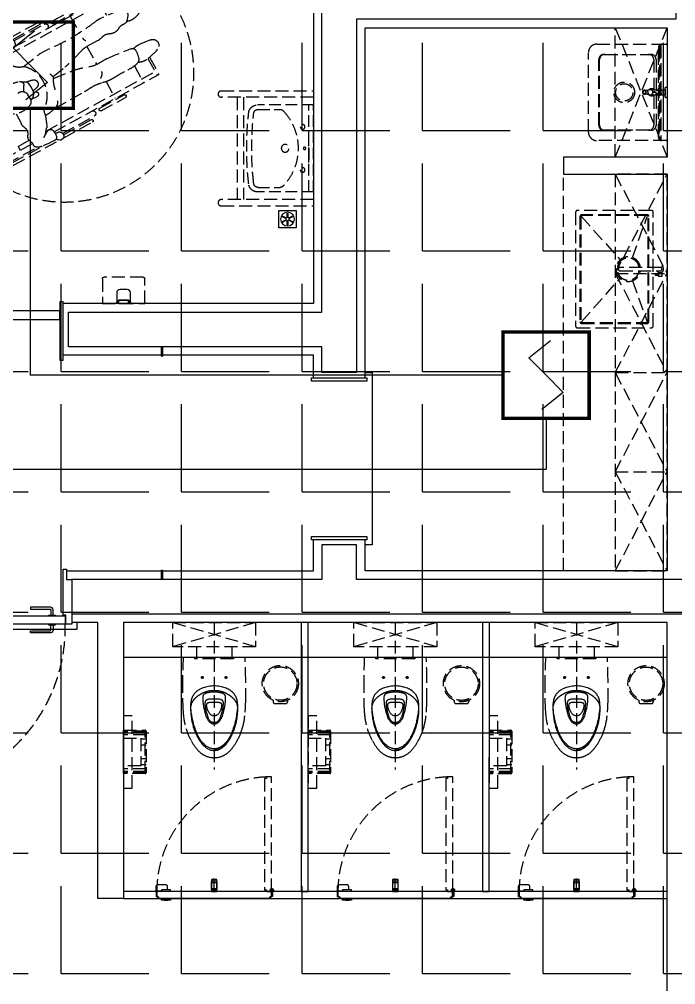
# Model space of a CAD drawing. Extents: x -284868 to 304789, y -137694 to 137894.
# Drawn here: x 204434 to 208238, y -1643 to 3956 of the extents above; entities that cross this region are included whole.
import ezdxf
from ezdxf.enums import TextEntityAlignment as Align

# ---------------------------------------------------------------- set-up
doc = ezdxf.new("R2010")
doc.units = 0
doc.linetypes.add('DASH', pattern=[0.35, 0.25, -0.1])
doc.layers.get('0').update_dxf_attribs({"linetype": 'CONTINUOUS'})
for name, color, linetype in [('0-墙', 4, 'CONTINUOUS'), ('0-墙(矮)', 2, 'CONTINUOUS'), ('0-非设计区域', 251, 'CONTINUOUS'), ('4RC-S-天花造型', 3, 'CONTINUOUS'), ('E-FIRE-CIRC', 120, 'CONTINUOUS'), ('E-FIRE-EQPM', 3, 'CONTINUOUS'), ('F-地漏', 8, 'CONTINUOUS'), ('P-完成面', 42, 'CONTINUOUS'), ('P-平面家具', 3, 'CONTINUOUS'), ('P-平面家具（到顶）', 2, 'CONTINUOUS'), ('P-平面洁具', 3, 'CONTINUOUS'), ('P-门扇', 6, 'CONTINUOUS'), ('TEXT_照明_回路标注', 41, 'CONTINUOUS')]:
    doc.layers.add(name, color=color, linetype=linetype)
doc.styles.get("Standard").update_dxf_attribs({"font": 'GBENOR', "bigfont": 'GBCBIG'})

# ---------------------------------------------------------------- blocks, each defined once
blk = doc.blocks.new('执手1')
at = {"layer": 'P-门扇', "color": 251}
blk.add_lwpolyline([(49.5, 123.8), (37.5, 123.8), (37.5, 11.2, -0.414214), (32.5, 6.2), (2.5, 6.2), (2.5, -6.2), (34.5, -6.2, 0.414214), (49.5, 8.8), (49.5, 123.8)], format="xyb", dxfattribs=at)
blk.add_lwpolyline([(0, 20), (1, 20, -0.414214), (2.5, 18.5), (2.5, -18.5, -0.414214), (1, -20), (0, -20)], format="xyb", close=True, dxfattribs=at)
blk = doc.blocks.new('A$Caa840995')
at = {"layer": 'P-门扇'}
blk.add_lwpolyline([(3, -53), (3, -3), (977, -3), (977, -53)], close=True, dxfattribs=at)
at = {"layer": 'P-门扇', "color": 251, "linetype": 'DASH', "ltscale": 300}
blk.add_lwpolyline([(3, -1027), (30, -1027), (30, -1027), (53, -1027), (53, -53), (30, -53), (30, -53), (3, -53)], close=True, dxfattribs=at)
for points in [[(-46.5, -826.2), (-34.5, -826.2), (-34.5, -938.8, 0.414214), (-29.5, -943.8), (0.5, -943.8), (0.5, -956.2), (-31.5, -956.2, -0.414214), (-46.5, -941.2), (-46.5, -826.2)], [(102.5, -826.2), (90.5, -826.2), (90.5, -938.8, -0.414214), (85.5, -943.8), (55.5, -943.8), (55.5, -956.2), (87.5, -956.2, 0.414214), (102.5, -941.2), (102.5, -826.2)]]:
    blk.add_lwpolyline(points, format="xyb", dxfattribs=at)
for points in [[(3, -930), (2, -930, 0.414214), (0.5, -931.5), (0.5, -968.5, 0.414214), (2, -970), (3, -970)], [(53, -930), (54, -930, -0.414214), (55.5, -931.5), (55.5, -968.5, -0.414214), (54, -970), (53, -970)]]:
    blk.add_lwpolyline(points, format="xyb", close=True, dxfattribs=at)
blk.add_arc((21.5, -71.5), 955.7, 268.8908, 1.1092, dxfattribs=at)
at = {"layer": 'P-门扇', "color": 251, "linetype": 'DASH', "ltscale": 300, "rotation": 90.00000000000003}
blk.add_blockref('执手1', (900, -3), dxfattribs=at)
at = {"layer": 'P-门扇', "color": 251, "linetype": 'DASH', "ltscale": 300, "extrusion": (0, 0, -1), "zscale": -1, "rotation": 270}
blk.add_blockref('执手1', (-900, -53), dxfattribs=at)
blk = doc.blocks.new('grwgergregegww')
at = {"layer": 'P-平面家具', "color": 251, "linetype": 'DASH', "ltscale": 300}
for p, q in [((211406.2, 140269), (211144.3, 140165.5)), ((211412, 140254.3), (211252.6, 140191.3)), ((211440.7, 140254.7), (211268.3, 140186.6)), ((211452.3, 140225.3), (211288.5, 140160.5)), ((211095, 140146), (210920.6, 140077.1)), ((211106.8, 140156.2), (211128.4, 140164.6)), ((211172.5, 140169.3), (211251.3, 140191)), ((211364.9, 140163.5), (211304.2, 140139.5)), ((211364.9, 140163.5), (211355.6, 140187.1)), ((211118.1, 140093.2), (210503.9, 139850.5)), ((211173.9, 140088), (210513.2, 139827)), ((211091.3, 140116.7), (210905.1, 140043.1)), ((211090, 140127), (210926.4, 140062.4)), ((211146.8, 140104.6), (211128.9, 140097.5)), ((210861.7, 140018.2), (210712.7, 139959.3)), ((210868.1, 140002.2), (210719, 139943.3)), ((211172.3, 139978.3), (211071.1, 139957)), ((210772.5, 139956.7), (210813.2, 139853.8)), ((211245.3, 139928.1), (211231.1, 139911)), ((210634.5, 139795.5), (210598.1, 139887.7)), ((211233, 139871.4), (211227.3, 139894.4)), ((211233.6, 139869.8), (211243.4, 139848.1)), ((210543.7, 139749.7), (210503.9, 139850.5)), ((210554.8, 139754.3), (210515, 139854.9)), ((210560, 139758.1), (210670.6, 139813.6)), ((211112.5, 139800.9), (211006.1, 139742.8)), ((211105.5, 139809.8), (211018.6, 139791.3)), ((211248, 139840.2), (211237.4, 139828.7)), ((211286.2, 139821), (211253.2, 139806.5)), ((211294.3, 139819.8), (211278.1, 139822.1)), ((211288.3, 139830.8), (211280.4, 139854.3)), ((211408.6, 139836.2), (211434.3, 139775.1)), ((210782.7, 139744.5), (210846.1, 139769.9)), ((210846.3, 139770), (210889.9, 139659.7)), ((210882.7, 139778.5), (210990.6, 139787.2)), ((210546.1, 139725.6), (210549.5, 139744.2)), ((210557.4, 139701.9), (210583.2, 139687.8)), ((211545.8, 139705.6), (211478, 139678.8)), ((211663.5, 139690.9), (211479.3, 139618.1)), ((211651.9, 139720.3), (211480.2, 139652.5)), ((211545.8, 139705.6), (211555.1, 139682.1)), ((211374.6, 139638), (210694.2, 139369.1)), ((211240.6, 139684.1), (211056.6, 139612.6)), ((211391.2, 139628.6), (211359.9, 139646.3)), ((211648, 139656.9), (211365.5, 139545.2)), ((211642.2, 139671.6), (211449.3, 139595.3)), ((211347.8, 139600.1), (210703.5, 139345.5)), ((211411.1, 139625.2), (211371.3, 139631.9)), ((211385.7, 139631.7), (211386.7, 139629.3)), ((210580.7, 139511.4), (210644.2, 139544.9)), ((210931.5, 139554.4), (210972.1, 139451.7)), ((211323.9, 139556.7), (211127.9, 139479.2)), ((211326.7, 139546.9), (211156.7, 139479.7)), ((211339.2, 139534.8), (211162.5, 139465)), ((211342.1, 139534.9), (211355.8, 139537.5)), ((211364.3, 139543.3), (211369.8, 139552.1)), ((210756.7, 139486.3), (210797.6, 139382.7)), ((211072.9, 139483.8), (210923.9, 139424.9)), ((211079.2, 139467.8), (210930.2, 139408.9)), ((210661.7, 139451.1), (210703.5, 139345.5)), ((210673.6, 139453.5), (210714.5, 139349.9))]:
    blk.add_line(p, q, dxfattribs=at)
blk.add_circle((211046, 139772.8), 750, dxfattribs=at)
for centre, radius, start, end in [((211409.1, 140261.6), 7.91, 291.562, 111.562), ((211446.5, 140240), 15.8, 291.562, 111.562), ((211129, 140126.8), 39, 150.5638, 224.8548), ((211115.2, 140134.6), 23.2, 111.1885, 150.5638), ((211137.8, 140140.4), 25.9, 47.4657, 111.1885), ((211183.1, 140130.5), 40.2, 105.3882, 223.4185), ((211256, 140173.9), 17.7, 33.009, 105.3882), ((211424.4, 140283.3), 183.2, 213.009, 224.4134), ((211254.8, 140117.1), 54.3, 4.9925, 44.4134), ((211116.1, 140114), 20.9, 224.8548, 307.1529), ((211150.9, 140068), 36.8, 87.8791, 127.1529), ((211206.7, 140152.8), 72.7, 223.4185, 257.0134), ((211184.2, 140055.2), 27.5, 1.6175, 77.0134), ((211390.9, 140129), 82.4, 184.9925, 228.0453), ((210910.9, 140028.4), 15.8, 111.562, 291.562), ((210923.5, 140069.7), 7.91, 111.562, 291.562), ((211120.4, 140053.4), 91.3, 304.6168, 1.6175), ((211302.3, 140030.5), 50.1, 344.0397, 48.0453), ((210864.9, 140010.2), 8.61, 291.562, 111.562), ((211329.3, 139901.6), 178.3, 154.8762, 250.9007), ((211372.1, 139806.6), 179.4, 105.1521, 131.9756), ((211337.2, 139935.6), 45.7, 70.233, 105.1521), ((211464.1, 139984.2), 118.1, 164.0397, 181.8363), ((211364.4, 140011.5), 35, 250.233, 290.6084), ((211383.3, 139961.4), 18.6, 31.3452, 110.6084), ((211183.5, 139839.7), 252.6, 11.5177, 31.3452), ((210440, 141032), 1235.9, 282.0725, 297.4), ((210715.9, 139951.3), 8.61, 111.562, 291.562), ((211121.5, 139717.2), 245.1, 101.877, 117.4), ((211266.8, 139923.6), 22, 131.9756, 232.3919), ((211210, 139866.4), 24.5, 133.094, 264.267), ((211267.9, 139804.5), 109.3, 111.3239, 133.094), ((211245.5, 139898.9), 18.8, 140.1907, 194.0388), ((211242.1, 139873.7), 9.4, 194.0388, 204.4562), ((211030.7, 139617.1), 364.9, 46.6772, 52.3919), ((211314.1, 139867.6), 36.3, 96.1243, 201.562), ((211380.8, 139879.9), 51.2, 313.4284, 11.5177), ((210722.8, 139709.8), 116.2, 102.0725, 116.669), ((210801.6, 139805.8), 25.5, 336.2486, 32.1849), ((210928.2, 139825.8), 178, 353.7457, 2.1916), ((210999, 139658.7), 181.9, 30.3424, 54.2879), ((211216.6, 139932.4), 90.8, 264.267, 287.8544), ((211247.6, 139819.2), 13.9, 137.3309, 293.7348), ((211284.5, 139866.8), 45.1, 204.4562, 261.8369), ((211322.6, 139842.4), 36.2, 198.5275, 269.188), ((211324, 139939.8), 133.7, 269.188, 313.4284), ((210558.2, 139665.7), 85.3, 94.1585, 154.396), ((210568.7, 139740.6), 19.5, 116.669, 169.4658), ((210744.5, 139839.8), 102.6, 271.4347, 291.8159), ((210892.8, 139653.1), 125.8, 94.6174, 111.8159), ((211155.4, 139469.6), 311.3, 115.894, 134.174), ((210972.8, 140007.4), 220.9, 274.6174, 281.9864), ((211382.2, 139753.2), 56.6, 355.099, 22.8428), ((211484.6, 139744.4), 46.2, 175.099, 238.4305), ((210506.7, 139690.3), 28.2, 154.396, 262.3888), ((210568.1, 139721.5), 22.4, 169.4658, 241.4927), ((210595, 139709.6), 24.7, 241.4927, 301.6844), ((210636.6, 139642.2), 54.5, 79.4773, 121.6844), ((210658.1, 139758), 63.3, 259.4773, 320.4513), ((210748.4, 139683.4), 53.9, 91.4347, 140.4513), ((210817.9, 139816.9), 172.9, 285.506, 314.174), ((211238.2, 139737), 55.3, 222.7345, 266.4571), ((211226.7, 139912.9), 229.2, 273.4875, 290.9921), ((211252.5, 139679.8), 56.5, 35.9179, 70.9007), ((211659.1, 139974.4), 445.7, 215.9179, 225.7448), ((211440.4, 139672.6), 38.1, 356.3471, 58.4305), ((211657.7, 139705.6), 15.8, 291.562, 111.562), ((210518.7, 139779.8), 118.5, 262.3888, 296.6685), ((210553.5, 139710.5), 40.9, 296.6685, 323.8401), ((211822.8, 137585), 2280.4, 115.979, 119.7229), ((210927.2, 139423), 235.9, 105.506, 115.979), ((211388.3, 139696.4), 57.6, 225.7448, 240.4612), ((211533.7, 139666.6), 55.3, 176.3471, 205.3351), ((211464.5, 139633.8), 21.3, 326.1496, 25.3351), ((211645.1, 139664.2), 7.91, 291.562, 111.562), ((210944.9, 139642.7), 51.6, 217.2261, 262.869), ((211070, 139409.4), 198, 104.1126, 127.3921), ((210950, 139886.7), 294.2, 284.1126, 291.2499), ((211337.7, 139565.9), 13.4, 103.7354, 163.782), ((211328.8, 139602.6), 24.4, 283.7354, 332.0726), ((211367.7, 139610.7), 21.5, 80.5329, 187.2091), ((211427.1, 139618.2), 81.4, 187.2091, 215.2729), ((211073.5, 140320.6), 816.8, 292.2666, 298.0163), ((211424.7, 139660.5), 69.1, 298.0163, 326.1496), ((210686, 139465.6), 89.6, 92.0127, 117.7993), ((210703.2, 139546.1), 22.2, 119.7229, 200.2739), ((210826.4, 139591.7), 153.5, 200.2739, 218.0797), ((211085.6, 138894.3), 670.6, 107.0644, 115.2595), ((210831.9, 139720.8), 194, 287.0644, 307.3921), ((211355.6, 139560.7), 31.9, 163.782, 227.1555), ((211340.3, 139544.2), 9.45, 227.1555, 280.8629), ((211353.4, 139550.2), 12.9, 280.8629, 327.757), ((211375.9, 139582), 18.7, 215.2729, 292.2666), ((211360.4, 139558), 11.1, 327.757, 35.1434), ((210597, 139480.5), 34.9, 117.7993, 269.5928), ((210659.9, 139542.9), 90.3, 283.3009, 318.909), ((210734.1, 139519.4), 36.3, 218.0797, 276.7265), ((210715.3, 139679.2), 197.3, 276.7265, 295.2595), ((211076.1, 139475.8), 8.61, 291.562, 111.562), ((211122.1, 139493.9), 15.8, 111.562, 291.562), ((211159.6, 139472.3), 7.91, 111.562, 291.562), ((210599.3, 139799.4), 353.9, 269.5928, 283.3009), ((210927.1, 139416.9), 8.61, 111.562, 291.562)]:
    blk.add_arc(centre, radius, start, end, dxfattribs=at)
blk = doc.blocks.new('_LV1')
at = {"layer": 'P-平面家具', "linetype": 'DASH', "ltscale": 300}
for p, q in [((-280, 0), (280, 0)), ((-280, 0), (-280, -360.7)), ((280, 0), (280, -360.7)), ((-280, -29), (280, -29)), ((0.2, -29), (-89.8, -29)), ((-89.8, -29), (90.2, -29)), ((-250.9, -356.5), (-250.9, -214.3)), ((251.3, -356.4), (251.3, -214.6))]:
    blk.add_line(p, q, dxfattribs=at)
for centre, radius in [((-138.9, -69.1), 15), ((0, -56.7), 8), ((138.9, -69.1), 15), ((0.9, -181.6), 24.9)]:
    blk.add_circle(centre, radius, dxfattribs=at)
for centre, radius, start, end in [((0, -452.1), 353.9, 46.75809, 133.15434), ((-222.9, -214.3), 28, 133.15434, 180), ((223.3, -214.6), 28, 0, 46.75809), ((-224, -360.7), 56, 180, 263.48098), ((-222.9, -356.5), 28, 180, 263.49841), ((223.3, -356.4), 28, 276.51223, 0), ((224, -360.7), 56, 276.51902, 0), ((0, 1599.6), 2029, 263.48098, 276.51902), ((0, 1599.6), 1996.7, 263.49841, 276.51223)]:
    blk.add_arc(centre, radius, start, end, dxfattribs=at)
blk = doc.blocks.new('A$C3B184003')
blk.add_lwpolyline([(0, -100), (100, -100), (100, 0), (0, 0)], close=True)
at = {"color": 8}
for points in [[(42.7, -45.8), (42.7, -45.8, 0.414214), (41.9, -43), (23.7, -32.5, 0.414214), (21, -33.3), (21, -33.3, 0.414214), (21.7, -36), (39.9, -46.5, 0.414214)], [(42.7, -54.2), (42.7, -54.2, 0.414214), (39.9, -53.5), (21.7, -64, 0.414214), (21, -66.7), (21, -66.7, 0.414214), (23.7, -67.5), (41.9, -57, 0.414214)], [(50, -41.5), (50, -41.5, 0.414214), (52, -39.5), (52, -18.5, 0.414214), (50, -16.5), (50, -16.5, 0.414214), (48, -18.5), (48, -39.5, 0.414214)], [(57.3, -45.8), (57.3, -45.8, 0.414214), (60.1, -46.5), (78.3, -36, 0.414214), (79, -33.3), (79, -33.3, 0.414214), (76.3, -32.5), (58.1, -43, 0.414214)], [(57.3, -54.2), (57.3, -54.2, 0.414214), (58.1, -57), (76.3, -67.5, 0.414214), (79, -66.7), (79, -66.7, 0.414214), (78.3, -64), (60.1, -53.5, 0.414214)], [(50, -58.5), (50, -58.5, 0.414214), (48, -60.5), (48, -81.5, 0.414214), (50, -83.5), (50, -83.5, 0.414214), (52, -81.5), (52, -60.5, 0.414214)]]:
    blk.add_lwpolyline(points, format="xyb", close=True, dxfattribs=at)
blk.add_circle((50, -50), 40, dxfattribs=at)
blk = doc.blocks.new('A$C5BF30230')
at = {"color": 251, "linetype": 'DASH', "ltscale": 300}
blk.add_lwpolyline([(144, -122.5), (0, -122.5), (0, 122.5), (144, 122.5, -0.414214), (154, 112.5), (154, -112.5, -0.414214)], format="xyb", close=True, dxfattribs=at)
blk = doc.blocks.new('香薰机')
blk.add_lwpolyline([(10, 40), (0, 40), (0, -40), (10, -40)])
blk.add_lwpolyline([(19, 29), (19, -29), (0, -29), (0, 29)], close=True)
blk.add_lwpolyline([(10, 30), (10, 40), (62, 40, -0.414214), (82, 20), (82, -20, -0.414214), (62, -40), (10, -40), (10, -30), (20, -30), (20, 30), (10, 30)], format="xyb")
blk = doc.blocks.new('A$C24F8606E')
at = {"layer": 'P-平面家具', "linetype": 'DASH', "ltscale": 300}
for p, q in [((-274.1, -36.7), (274.1, -36.7)), ((-265.3, -44.1), (265.3, -44.1)), ((-252.1, -46.9), (252.1, -46.9)), ((-12, -30.8), (-12, -67.2)), ((-10.1, -30.8), (-10.1, -62.5)), ((-8.9, -23.7), (6.6, -23.7)), ((9.1, -30.8), (9.1, -67.2)), ((12.3, -30.8), (12.3, -67.2)), ((-2.2, -69), (-2.2, -78.8)), ((0.3, -60.9), (0.3, -79.6))]:
    blk.add_line(p, q, dxfattribs=at)
for points in [[(-275, 0), (275, 0, -0.414214), (280, -5), (280, -30, -0.414214), (260, -50), (-260, -50, -0.414214), (-280, -30), (-280, -5, -0.414214)], [(-29.7, 0), (29.7, 0), (29.7, -8.4, -0.414214), (27.7, -10.4), (-27.7, -10.4, -0.414214), (-29.7, -8.4)], [(-190, -63.2), (190, -63.2, -0.414214), (220, -93.2), (220, -361.1, -0.414214), (190, -391.1), (-190, -391.1, -0.414214), (-220, -361.1), (-220, -93.2, -0.414214)], [(-190, -76.8), (190, -76.8, -0.414214), (220, -106.8), (220, -366, -0.414214), (190, -396), (-190, -396, -0.414214), (-220, -366), (-220, -106.8, -0.414214)]]:
    blk.add_lwpolyline(points, format="xyb", close=True, dxfattribs=at)
blk.add_lwpolyline([(280, -5), (280, -406, -0.414214), (230, -456), (-230, -456, -0.414214), (-280, -406), (-280, -5)], format="xyb", dxfattribs=at)
blk.add_lwpolyline([(-17.5, -10.4), (16.2, -10.4), (16.2, -20.1), (-17.5, -20.1)], close=True, dxfattribs=at)
for points in [[(-15, -73.1), (-15, -25.9)], [(13.7, -73.1), (13.7, -25.9)]]:
    blk.add_lwpolyline(points, dxfattribs=at)
at = {"layer": 'P-平面家具', "color": 251, "linetype": 'DASH', "ltscale": 300}
for radius in [60, 50]:
    blk.add_circle((0, -248.1), radius, dxfattribs=at)
at = {"layer": 'P-平面家具', "linetype": 'DASH', "ltscale": 300}
for centre, radius, start, end in [((-21.6, -25.3), 6.54, 354.6344, 52.1414), ((20.2, -25.3), 6.54, 127.8586, 185.3656), ((3.7, -89.3), 24.8, 139.0602, 217.835), ((3.7, -89.3), 22.8, 156.5378, 213.9151), ((3.7, -89.3), 20.8, 139.0602, 195.7293), ((-74.4, -127.3), 62.8, 358.9338, 21.2496), ((-0.7, -96.7), 14.7, 266.1721, 246.8508), ((-7, -110.8), 0.801, 351.4957, 51.4799), ((-4.2, -111.4), 2.02, 167.4663, 347.4663), ((-1.6, -112), 0.657, 96.5984, 164.031), ((73, -127.3), 62.8, 158.7504, 180.9238), ((-5.1, -89.3), 22.8, 345.8503, 40.9398), ((-5.1, -89.3), 20.8, 344.4557, 30.2209), ((-5.1, -89.3), 24.8, 322.165, 40.9398), ((-0.7, -131.6), 11.4, 164.0286, 16.7882), ((-0.7, -131.6), 11.4, 16.7882, 164.0286), ((-0.7, -131.6), 8.41, 164.0286, 16.7882), ((-0.7, -131.6), 8.41, 16.7882, 164.0286)]:
    blk.add_arc(centre, radius, start, end, dxfattribs=at)
blk = doc.blocks.new('A$C04413BCA1')
at = {"layer": 'P-平面家具', "linetype": 'DASH', "ltscale": 300}
for p, q in [((17.4, -30.2), (42.9, -30.2)), ((42.9, -49.8), (17.4, -49.8)), ((29.8, -67), (29.8, -49.8)), ((29.8, -49.8), (37.4, -49.8)), ((37.4, -49.8), (37.4, -67)), ((42.9, -30.2), (42.9, -49.8)), ((37.4, -67), (29.8, -67))]:
    blk.add_line(p, q, dxfattribs=at)
at = {"layer": 'P-平面家具', "color": 251, "linetype": 'DASH', "ltscale": 300}
for p, q in [((-67.4, -200.7), (-305.2, -115)), ((67.1, -200.7), (304.8, -115)), ((-305.2, -495), (-53.7, -272.4)), ((304.8, -495), (53.4, -272.4))]:
    blk.add_line(p, q, dxfattribs=at)
at = {"layer": 'P-平面家具', "linetype": 'DASH', "ltscale": 300}
for points in [[(-10, -40), (-10, -272.6, 1), (10, -272.6), (10, -40, 1)], [(314.8, -495), (314.8, -115, 0.414214), (304.8, -105), (-305.2, -105, 0.414214), (-315.2, -115), (-315.2, -495, 0.414214), (-305.2, -505), (304.8, -505, 0.414214)]]:
    blk.add_lwpolyline(points, format="xyb", close=True, dxfattribs=at)
at = {"layer": 'P-平面家具', "color": 251, "linetype": 'DASH', "ltscale": 300}
blk.add_lwpolyline([(339.8, -520), (339.8, -90, 0.414214), (329.8, -80), (-330.2, -80, 0.414214), (-340.2, -90), (-340.2, -520, 0.414214), (-330.2, -530), (329.8, -530, 0.414214)], format="xyb", close=True, dxfattribs=at)
at = {"layer": 'P-平面家具', "linetype": 'DASH', "ltscale": 300}
blk.add_lwpolyline([(-10, -110), (-305.2, -110, 0.414214), (-310.2, -115), (-310.2, -495, 0.414214), (-305.2, -500), (304.8, -500, 0.414214), (309.8, -495), (309.8, -115, 0.414214), (304.8, -110), (10, -110)], format="xyb", dxfattribs=at)
blk.add_arc((0, -40), 20, 300, 240, dxfattribs=at)
at = {"layer": 'P-平面家具', "color": 251, "linetype": 'DASH', "ltscale": 300}
for radius, start, end in [(71.5, 97.9091, 81.8295), (64, 98.843, 80.8643)]:
    blk.add_arc((-0.2, -225), radius, start, end, dxfattribs=at)
blk = doc.blocks.new('A$C63435B51')
at = {"layer": '4RC-S-天花造型', "color": 8}
for points in [[(2.5, 0), (-667.5, 0)], [(-7.5, -40), (-657.5, -40)]]:
    blk.add_lwpolyline(points, dxfattribs=at)
at = {"layer": 'P-门扇', "color": 251, "linetype": 'DASH', "ltscale": 300}
for p, q in [((-602.2, -39.9), (-622.2, -39.9)), ((-622.2, -49.9), (-602.2, -49.9))]:
    blk.add_line(p, q, dxfattribs=at)
for points in [[(0, 0), (0, 665), (-30, 665), (-30, 655), (-40, 655), (-40, 10), (-30, 10), (-30, 0)], [(-348.5, 0), (-316.5, 0), (-316.5, 71), (-348.5, 71)], [(-638.2, -49.9), (-638.2, -40), (-586.2, -40), (-586.2, -49.9)]]:
    blk.add_lwpolyline(points, close=True, dxfattribs=at)
for points in [[(-347.3, 35.5), (-347.3, 58.2, -0.414214), (-342.3, 63.2), (-332.5, 63.2), (-322.7, 63.2, -0.414214), (-317.7, 58.2), (-317.7, 35.5), (-317.7, 12.8, -0.414214), (-322.7, 7.8), (-332.5, 7.8), (-342.3, 7.8, -0.414214), (-347.3, 12.8)], [(-346.9, 35.5), (-346.9, 58.2, -0.414214), (-342.3, 62.7), (-332.5, 62.7), (-322.7, 62.7, -0.414214), (-318.1, 58.2), (-318.1, 35.5), (-318.1, 12.8, -0.414214), (-322.7, 8.3), (-332.5, 8.3), (-342.3, 8.3, -0.414214), (-346.9, 12.8)]]:
    blk.add_lwpolyline(points, format="xyb", close=True, dxfattribs=at)
for points in [[(-332.5, 0), (-332.5, 82.2)], [(-586.2, 0), (-586.2, 9.9), (-638.2, 9.9), (-638.2, 0)], [(-346.9, 53.6), (-318.1, 53.6)], [(-346.9, 17.4), (-318.1, 17.4)]]:
    blk.add_lwpolyline(points, dxfattribs=at)
for points in [[(-602.2, 9.9), (-602.2, 28.4, 0.414214), (-612.2, 38.4), (-660.2, 38.4, 0.414214), (-670.2, 28.4), (-670.2, 3.6), (-638.2, 3.6)], [(-2.2, 0.3), (-2.2, -28.9), (0.8, -28.9, 0.414214), (1.8, -27.9), (1.8, -0.6)], [(5.7, 0.3), (5.7, -28.9), (2.7, -28.9, -0.414214), (1.7, -27.9), (1.7, -0.6)]]:
    blk.add_lwpolyline(points, format="xyb", dxfattribs=at)
at = {"layer": 'P-门扇'}
blk.add_lwpolyline([(0, 0), (-665, 0), (-665, -30), (-655, -30), (-655, -40), (-10, -40), (-10, -30), (0, -30)], close=True, dxfattribs=at)
at = {"layer": 'P-门扇', "color": 251, "linetype": 'DASH', "ltscale": 300}
for radius in [9.09, 2.24]:
    blk.add_circle((1.8, 8.5), radius, dxfattribs=at)
blk.add_arc((1.1, -0.4), 666.1, 92.4905, 179.9662, dxfattribs=at)
blk = doc.blocks.new('A$C74D9406B')
at = {"layer": 'P-平面家具', "linetype": 'DASH', "ltscale": 300}
blk.add_lwpolyline([(176, 0), (176, -125, -0.414214), (171, -130), (-71, -130, -0.414214), (-76, -125), (-76, 0)], format="xyb", close=True, dxfattribs=at)
at = {"layer": 'P-平面家具', "color": 251, "linetype": 'DASH', "ltscale": 300}
for points in [[(-71, -130), (-71, 0)], [(-63.7, -130), (-63.7, 0)], [(-48.6, -130), (-48.6, 0)], [(148.6, -130), (148.6, 0)], [(163.7, -130), (163.7, 0)], [(171, -130), (171, 0)], [(-24.6, -130), (-24.6, -100)], [(10.4, -130), (10.4, -100)], [(89.6, -130), (89.6, -100)], [(124.6, -130), (124.6, -100)], [(-76, -125), (176, -125)]]:
    blk.add_lwpolyline(points, dxfattribs=at)
at = {"layer": 'P-平面家具', "linetype": 'DASH', "ltscale": 300}
blk.add_lwpolyline([(-30, -100), (-30, 0), (130, 0), (130, -100)], close=True, dxfattribs=at)
blk = doc.blocks.new('A$C17BF23A8')
at = {"layer": 'P-平面家具', "color": 251, "linetype": 'DASH', "ltscale": 300}
for p, q in [((240, 25), (-240, -115)), ((240, -115), (-240, 25))]:
    blk.add_line(p, q, dxfattribs=at)
blk.add_lwpolyline([(240, -115), (-240, -115), (-240, 25), (240, 25)], close=True, dxfattribs=at)
for points in [[(0, 25), (0, -827.1)], [(-102.9, -115), (-102.9, -175)], [(103.9, -175), (103.9, -115)], [(135.1, -473), (134.1, -482.1), (132.9, -491.1), (132.4, -494.8), (130.3, -509.1), (129.5, -514.1), (127.2, -527), (125.4, -536), (123.6, -544.9), (122.5, -549.2), (119.9, -559.8), (117.1, -570), (114.1, -580), (110.8, -589.9), (108.2, -597.2), (105.2, -605), (101.5, -614.2), (99.9, -617.8), (96.2, -625.8), (92.6, -633.3), (88.9, -640.2), (85.2, -646.7), (82.9, -650.4), (79, -656.3), (75.1, -661.8), (71.7, -666.1), (67.6, -671.1), (63.4, -675.7), (62.8, -676.4), (58.5, -680.6), (54.3, -684.5), (50, -688.1), (47.7, -689.9), (43.4, -692.9), (39.1, -695.7), (34.8, -698.1), (31, -700), (26.6, -701.9), (22.3, -703.5), (18, -704.8), (13.5, -705.9), (8.9, -706.6), (4.4, -707.1), (0, -707.4), (-4.5, -707.1), (-9, -706.6), (-13.6, -705.9), (-18, -704.8), (-22.4, -703.5), (-26.7, -701.9), (-31, -700), (-34.9, -698.1), (-39.2, -695.7), (-43.5, -692.9), (-47.8, -689.9), (-50, -688.1), (-54.3, -684.5), (-58.6, -680.6), (-62.8, -676.4), (-63.4, -675.7), (-67.7, -671.1), (-71.8, -666.1), (-75.1, -661.8), (-79.1, -656.3), (-82.9, -650.4), (-85.2, -646.7), (-89, -640.2), (-92.6, -633.3), (-96.3, -625.8), (-99.9, -617.8), (-101.5, -614.2), (-105.2, -605), (-108.2, -597.2), (-110.8, -589.9), (-114.1, -580), (-117.1, -570), (-119.9, -559.8), (-122.6, -549.2), (-123.6, -544.9), (-125.5, -536), (-127.2, -527), (-129.5, -514.1), (-130.3, -509.1), (-132.4, -494.8), (-133, -491.1), (-134.1, -482.1), (-135.3, -471.8), (-135.1, -469.2), (-135.1, -468.2), (-135.1, -467.3), (-135, -466.4), (-134.9, -465.5), (-134.9, -464.5), (-134.8, -463.5), (-134.7, -462.6), (-134.6, -461.6), (-134.5, -460.7), (-134.3, -459.7), (-134.2, -458.7), (-133.8, -456.7), (-133.6, -455.6), (-133.4, -454.6), (-133.1, -453.6), (-132.9, -452.5), (-132.6, -451.5), (-132, -449.4), (-131.7, -448.3), (-131.3, -447.3), (-130.9, -446.2), (-130.6, -445.1), (-130.2, -444), (-129.7, -442.9), (-129.2, -441.9), (-128.8, -440.8), (-128.3, -439.7), (-127.8, -438.6), (-127.3, -437.5), (-126.7, -436.5), (-126.1, -435.4), (-125.5, -434.3), (-124.8, -433.2), (-124.2, -432.1), (-123.5, -431), (-122.7, -429.8), (-122, -428.7), (-121.2, -427.5), (-120.4, -426.4), (-119.6, -425.3), (-118.7, -424), (-117.8, -422.9), (-116.9, -421.7), (-115.9, -420.5), (-114.8, -419.3), (-113.8, -418.1), (-112.7, -416.8), (-111.6, -415.6), (-110.4, -414.3), (-109.2, -413.1), (-107.9, -411.8), (-106.6, -410.6), (-105.3, -409.3), (-103.9, -408.1), (-102.5, -406.8), (-101.1, -405.6), (-99.6, -404.5), (-98.2, -403.2), (-96.7, -402.1), (-95.2, -400.9), (-93.7, -399.7), (-92.1, -398.6), (-90.4, -397.5), (-88.8, -396.3), (-87.1, -395.2), (-85.3, -394), (-83.5, -392.9), (-81.7, -391.8), (-79.8, -390.6), (-77.9, -389.5), (-76, -388.4), (-73.9, -387.3), (-71.9, -386.2), (-69.9, -385.1), (-67.7, -384.1), (-65.6, -383.1), (-63.4, -382.1), (-61.2, -381.1), (-59, -380.1), (-56.7, -379.2), (-52.9, -377.7), (-52.6, -377.6), (-50.8, -376.9), (-49.8, -376.6), (-48.3, -376), (-46.7, -375.4), (-45.1, -374.9), (-43.5, -374.3), (-41.8, -373.8), (-40.2, -373.3), (-38.5, -372.8), (-36.8, -372.4), (-35, -371.9), (-35, -371.9), (-34.8, -371.9), (-34.6, -371.8), (-34.5, -371.8), (-34.3, -371.8), (-34.1, -371.8), (-33.9, -371.7), (-33.7, -371.7), (-32.9, -371.6), (-32.6, -371.6), (-32.4, -371.6), (-32.2, -371.5), (-31.9, -371.5), (-31.8, -371.5), (-31.5, -371.4), (-31.4, -371.4), (-31.3, -371.4), (-27.1, -370.5), (-25, -370.1), (-22.8, -369.7), (-20.7, -369.4), (-18.6, -369.1), (-16.5, -368.8), (-14.4, -368.6), (-12.3, -368.4), (-10.2, -368.2), (-8.1, -368.1), (-6.1, -368), (-4, -367.9), (-1.9, -367.9), (0.1, -367.8), (1.9, -367.9), (3.9, -367.9), (6, -368), (8.1, -368), (10.2, -368.2), (12.3, -368.4), (14.4, -368.6), (16.5, -368.8), (18.6, -369.1), (20.7, -369.4), (22.8, -369.7), (24.9, -370.1), (27.1, -370.5), (29.2, -370.9), (31.3, -371.4), (31.5, -371.4), (31.7, -371.5), (31.9, -371.5), (32.1, -371.5), (32.4, -371.6), (32.6, -371.6), (32.8, -371.6), (33.7, -371.7), (34, -371.7), (34.1, -371.8), (34.4, -371.8), (34.6, -371.8), (34.8, -371.9), (34.9, -371.9), (35.2, -371.9), (36.7, -372.4), (38.4, -372.8), (40.1, -373.3), (41.8, -373.8), (43.4, -374.3), (45.1, -374.9), (46.7, -375.4), (48.3, -376), (49.7, -376.5), (50.2, -376.7), (52, -377.3), (55, -378.5), (56.7, -379.2), (59, -380.1), (61.2, -381.1), (63.4, -382.1), (65.6, -383.1), (67.7, -384.1), (69.8, -385.1), (71.9, -386.2), (73.9, -387.3), (75.9, -388.4), (77.9, -389.5), (79.8, -390.6), (81.7, -391.8), (83.5, -392.9), (85.3, -394), (87.1, -395.2), (88.8, -396.3), (90.4, -397.5), (92.1, -398.6), (93.6, -399.7), (95.2, -400.9), (96.7, -402.1), (98.2, -403.2), (99.6, -404.5), (101.1, -405.6), (102.5, -406.8), (103.9, -408.1), (105.3, -409.3), (106.6, -410.6), (107.9, -411.8), (109.1, -413.1), (110.4, -414.3), (111.5, -415.6), (112.7, -416.8), (113.7, -418.1), (114.8, -419.3), (115.8, -420.5), (116.8, -421.7), (117.8, -422.9), (118.7, -424), (119.6, -425.3), (120.4, -426.4), (121.2, -427.5), (122, -428.7), (122.8, -429.8), (123.5, -431), (124.2, -432.1), (124.8, -433.2), (125.4, -434.3), (126.1, -435.4), (126.6, -436.5), (127.2, -437.5), (127.8, -438.6), (128.3, -439.7), (128.7, -440.8), (129.3, -441.9), (129.7, -442.9), (130.1, -444), (130.6, -445.1), (131, -446.2), (131.3, -447.2), (131.7, -448.3), (132, -449.4), (132.3, -450.4), (132.6, -451.5), (132.9, -452.5), (133.1, -453.6), (133.3, -454.6), (133.6, -455.6), (133.8, -456.7), (134, -457.7), (134.2, -458.7), (134.3, -459.7), (134.4, -460.7), (134.6, -461.6), (134.7, -462.6), (134.8, -463.5), (134.9, -464.5), (135, -466.4), (135, -467.3), (135.1, -468.2), (135.1, -469.2), (135.2, -470.1), (135.2, -478.2), (135.1, -482.5), (134.9, -486.8), (134.7, -491.2), (134.2, -500), (133.8, -504.4), (133.4, -508.8), (133, -513.3), (132.4, -517.7), (131.9, -522.1), (131.3, -526.5), (130.6, -530.9), (129.9, -535.2), (129.2, -539.5), (128.4, -543.7), (127.5, -547.9), (126.7, -552), (125.8, -556.1), (124.8, -560), (123.9, -563.9), (122.9, -567.7), (121.8, -571.4), (120.8, -575.1), (119.7, -578.7), (118.6, -582.3), (117.5, -585.8), (116.4, -589.2), (115.2, -592.6), (114, -595.9), (112.8, -599.3), (111.5, -602.5), (110.3, -605.7), (109.1, -608.9), (107.7, -612), (106.4, -615.1), (105.1, -618.1), (103.8, -621.1), (102.4, -624), (101.1, -626.9), (99.7, -629.8), (98.3, -632.6), (97, -635.4), (95.5, -638), (94.2, -640.7), (91.3, -645.8), (89.9, -648.3), (88.5, -650.7), (87, -653.1), (85.6, -655.4), (84.2, -657.6), (82.7, -659.8), (81.2, -662), (79.8, -664), (78.4, -666.1), (76.9, -668.1), (75.5, -670), (74, -671.8), (72.6, -673.7), (69.7, -677.2), (68.3, -678.9), (66.8, -680.6), (65.4, -682.2), (63.9, -683.8), (62.5, -685.3), (61, -686.8), (59.5, -688.2), (58, -689.6), (56.6, -691), (55.1, -692.4), (53.7, -693.7), (52.2, -695), (50.7, -696.2), (49.3, -697.4), (47.8, -698.5), (46.3, -699.6), (44.8, -700.7), (43.4, -701.7), (41.9, -702.7), (40.5, -703.6), (39, -704.6), (37.6, -705.4), (36.2, -706.2), (34.7, -707), (33.3, -707.7), (31.9, -708.4), (30.5, -709.1), (29.1, -709.7), (27.8, -710.3), (26.5, -710.8), (25.1, -711.3), (23.8, -711.7), (22.4, -712.2), (21, -712.6), (19.7, -713), (18.3, -713.4), (16.9, -713.7), (15.5, -713.9), (14.1, -714.2), (12.6, -714.5), (11.2, -714.7), (9.6, -714.9), (8.1, -715.1), (6.5, -715.2), (4.9, -715.3), (3.3, -715.4), (1.6, -715.5), (0, -715.5)], [(0, -559.4), (0, -564.3), (-2.5, -564.2), (-5, -563.8), (-6.4, -563.5), (-9.1, -562.7), (-11.9, -561.5), (-12.5, -561.3), (-15.4, -559.8), (-18.1, -558.1), (-21.1, -555.9), (-23.2, -554.2), (-26.1, -551.6), (-27.8, -549.9), (-30.5, -546.9), (-31.9, -545.1), (-34.5, -541.6), (-36.8, -537.9), (-38.8, -534.3), (-40.9, -530), (-43, -525.2), (-44, -522.7), (-46, -517), (-48, -510.6), (-50.2, -502.7), (-51.4, -498.2), (-54.9, -484.2), (-57.4, -473.3), (-57.9, -470.6), (-59.9, -460.7), (-60.5, -457.2), (-61.9, -448.1), (-62.5, -444), (-63.5, -435.4), (-63.9, -430.3), (-64.4, -422.7), (-64.6, -416.3), (-64.5, -409.9), (-64.4, -406.8), (-64.4, -406.6), (-64.1, -403.7), (-64.1, -403.2), (-63.5, -400.7), (-63.4, -400.1), (-62.5, -397.8), (-61.5, -395.5), (-60.9, -394.4), (-59.5, -392.4), (-57.9, -390.5), (-56, -388.7), (-55.2, -387.9), (-52.5, -386.3), (-49.6, -384.7), (-48.9, -384.4), (-45.6, -383), (-42.3, -381.8), (-38.1, -380.6), (-33.5, -379.5), (-28.5, -378.6), (-22.8, -377.9), (-17.1, -377.3), (-14.3, -377.1), (-8.6, -376.9), (-2.9, -376.8), (0, -376.8)], [(0, -376.8), (2.8, -376.8), (8.5, -376.9), (14.2, -377.1), (17.1, -377.3), (22.8, -377.9), (28.4, -378.6), (33.4, -379.5), (38, -380.6), (42.3, -381.8), (45.5, -383), (48.9, -384.4), (49.7, -384.7), (52.6, -386.3), (55.1, -387.9), (56, -388.7), (57.9, -390.5), (59.5, -392.4), (60.9, -394.5), (61.5, -395.5), (62.6, -397.8), (63.3, -400.1), (63.5, -400.7), (64, -403.2), (64.1, -403.7), (64.4, -406.6), (64.4, -406.8), (64.5, -409.9), (64.5, -416.3), (64.3, -422.7), (63.8, -430.3), (63.4, -435.4), (62.4, -444), (61.9, -448.1), (60.5, -457.2), (59.8, -460.7), (57.9, -470.6), (57.3, -473.3), (54.9, -484.2), (54.5, -485.8), (51.3, -498.2), (50.2, -502.7), (48, -510.6), (45.9, -517), (43.9, -522.7), (43, -525.2), (40.9, -530), (38.8, -534.3), (36.7, -537.9), (34.4, -541.6), (31.9, -545.1), (30.5, -546.9), (27.8, -549.9), (26.1, -551.6), (23.1, -554.3), (21, -555.9), (18, -558.1), (15.3, -559.8), (12.4, -561.3), (11.9, -561.5), (9.1, -562.7), (6.4, -563.5), (5, -563.8), (2.4, -564.2), (0, -564.3)], [(45.6, -424.6), (46.3, -425.3), (47.6, -426.9), (48.7, -428.6), (49.6, -430.7), (50, -431.9), (50.8, -434.6), (51.3, -437.5), (51.3, -437.9), (51.7, -441.4), (51.7, -444.5), (51.7, -447.9), (51.5, -451.3), (51, -457.6), (50.9, -458), (50.2, -464.4), (49.4, -470.6), (48.3, -476.6), (47.2, -482.5), (45.9, -488.4), (44.5, -494.1), (43, -499.9), (41.3, -505.8), (39.5, -511.8), (37.6, -518), (37.3, -518.7), (35.4, -524.1), (34.7, -525.7), (32.9, -530.1), (31.9, -532.2), (30, -535.9), (28.6, -538.2), (26.6, -541.2), (24.7, -543.5), (22.5, -546), (20.2, -548.1), (17.8, -550.1), (15.1, -551.8), (12.4, -553.2), (11.8, -553.5), (9.1, -554.5), (6.4, -555.3), (5.5, -555.5), (2.8, -555.9), (0, -556), (-2.8, -555.9), (-5.5, -555.5), (-6.4, -555.3), (-9.1, -554.5), (-11.8, -553.5), (-12.4, -553.2), (-15, -551.9), (-17.7, -550.1), (-20.3, -548.1), (-22.5, -546), (-24.7, -543.5), (-26.6, -541.2), (-28.6, -538.2), (-30, -535.9), (-31.9, -532.2), (-32.9, -530.1), (-34.8, -525.7), (-35.4, -524.1), (-37.4, -518.7), (-37.6, -518), (-39.5, -511.8), (-41.3, -505.8), (-43, -499.9), (-44.5, -494.1), (-45.9, -488.4), (-47.2, -482.5), (-48.4, -476.6), (-49.4, -470.6), (-50.3, -464.4), (-51, -458), (-51, -457.6), (-51.5, -451.3), (-51.7, -447.9), (-51.8, -444.5), (-51.7, -441.4), (-51.4, -437.9), (-51.3, -437.5), (-50.8, -434.6), (-50.1, -431.9), (-49.7, -430.7), (-48.7, -428.6), (-47.7, -426.9), (-46.4, -425.3), (-45.7, -424.6)], [(-45.7, -424.6), (-44.9, -423.8), (-43.8, -423), (-42.5, -422.2), (-41.3, -421.5), (-38.9, -420.4), (-38.6, -420.2), (-35.7, -419.3), (-32.4, -418.4), (-28.7, -417.8), (-25.7, -417.4), (-21, -417.1), (-18.8, -416.9), (-17, -416.9), (-11.9, -416.8), (-10.3, -416.9), (-5.6, -416.9), (-2.7, -417), (0, -417), (2.7, -417), (5.6, -416.9), (7.1, -416.9), (11.9, -416.8), (13.6, -416.8), (18.8, -416.9), (21, -417.1), (25.7, -417.4), (28.7, -417.8), (32.4, -418.4), (35.6, -419.2), (35.7, -419.3), (38.5, -420.2), (38.9, -420.4), (41.3, -421.5), (42.6, -422.2), (43.7, -423), (44.8, -423.8), (45.6, -424.6)], [(45.3, -453), (45.2, -452.4), (45.1, -451.2), (45, -450.6), (44.9, -450), (44.7, -449.4), (44.5, -448.8), (44.4, -448.5), (44.2, -447.9), (43.9, -447.4), (43.9, -447.2), (43.2, -446.1), (42.2, -444.8), (41, -443.7), (39.9, -442.9), (38.2, -442), (37.4, -441.7), (35, -440.8), (34.6, -440.7), (31.8, -439.9), (29, -439.2), (26.1, -438.6), (23.2, -438.2), (18.9, -437.9), (17.4, -437.8), (12.8, -437.6), (11.6, -437.6), (7, -437.5), (2.3, -437.5), (0, -437.5), (-2.3, -437.5), (-7, -437.5), (-11.7, -437.6), (-12.8, -437.6), (-17.5, -437.8), (-18.9, -437.9), (-23.3, -438.2), (-26.1, -438.6), (-29, -439.2), (-31.8, -439.9), (-34.6, -440.7), (-35, -440.8), (-37.4, -441.7), (-38.2, -442), (-40, -442.9), (-41, -443.7), (-42.3, -444.8), (-43.2, -446.1), (-43.9, -447.2), (-44, -447.4), (-44.2, -447.9), (-44.5, -448.5), (-44.6, -448.8), (-44.7, -449.4), (-44.9, -450), (-45, -450.6), (-45.2, -451.2), (-45.2, -451.8), (-45.5, -454.9), (-45.4, -453.7), (-45.4, -456.5), (-45.3, -457.5), (-45.2, -458.6), (-45.2, -458.8), (-45, -459.8), (-44.9, -460.9), (-44.8, -461.8), (-44.6, -462.9), (-44.4, -463.9)], [(-44.4, -463.9), (-43.5, -467.8), (-43.1, -469.5), (-42.6, -471.1), (-42.1, -472.8), (-41.6, -474.5), (-41.1, -476.1), (-40.5, -477.7), (-39.9, -479.2), (-39.3, -480.9), (-38.7, -482.4), (-38, -484.1), (-37.3, -485.6), (-35.6, -489.2), (-33.5, -493.1), (-31.3, -496.6), (-29.7, -498.7), (-27.5, -501.6), (-25.4, -503.8), (-23, -506), (-22.9, -506.2), (-20.4, -508.1), (-18, -509.8), (-17.6, -509.9), (-15, -511.3), (-12.3, -512.4), (-9.6, -513.3), (-6.6, -513.9), (-6.2, -513.9), (-3.1, -514.2), (0, -514.4), (3.1, -514.2), (6.3, -513.9), (6.6, -513.9), (9.5, -513.3), (12.3, -512.4), (15, -511.3), (17.6, -509.9), (18, -509.8), (20.4, -508.1), (22.8, -506.2), (23, -506), (25.4, -503.8), (27.4, -501.6), (29.7, -498.7), (31.2, -496.6), (33.4, -493.1), (35.6, -489.2), (37.3, -485.6), (38, -484.1), (38.7, -482.4), (39.3, -480.9), (39.9, -479.2), (40.4, -477.7), (41, -476.1), (41.6, -474.5), (42.1, -472.8), (42.6, -471.1), (43.1, -469.5), (43.5, -467.8), (44.4, -463.9), (44.5, -462.9), (44.8, -461.8), (44.9, -460.9), (45.1, -459.8), (45.2, -458.8), (45.2, -458.6), (45.3, -457.5), (45.4, -456.5), (45.4, -453.6), (45.3, -453)]]:
    blk.add_lwpolyline(points, dxfattribs=at)
at = {"layer": 'P-平面家具', "linetype": 'DASH', "ltscale": 300}
blk.add_lwpolyline([(0, -758.5, -0.033655), (-19.3, -757, -0.091097), (-59, -743.4, -0.083751), (-95.8, -713.7, -0.058961), (-133.2, -659.9, -0.053122), (-163.3, -588.5, -0.053427), (-179.8, -494.7, -0.013365), (-182.8, -430, -0.007187), (-182.8, -307.7, -0.011714), (-179.2, -175), (179.2, -175, -0.011714), (182.8, -307.7, -0.007187), (182.9, -430, -0.013365), (179.8, -494.7, -0.053427), (163.3, -588.5, -0.053122), (133.2, -659.9, -0.058961), (95.8, -713.7, -0.083751), (59, -743.4, -0.091097), (19.3, -757, -0.033655)], format="xyb", close=True, dxfattribs=at)
for points in [[(112.5, -185), (-112.5, -185), (-112.5, -175), (112.5, -175)], [(0, -342.5), (-7.6, -342.6), (-15.3, -343.1), (-16.3, -343.1), (-16.7, -343.2), (-24.5, -344), (-32.4, -345.2), (-33.2, -345.4), (-40.8, -346.9), (-48.2, -348.6), (-49.8, -349), (-56.9, -351.1), (-63.7, -353.4), (-70.2, -355.9), (-76.3, -358.6), (-82.1, -361.5), (-87.6, -364.6), (-92.8, -367.8), (-96.8, -370.7), (-101.4, -374.1), (-105.6, -377.8), (-105.8, -377.9), (-109.7, -381.7), (-113.3, -385.7), (-116.6, -389.7), (-117.1, -390.4), (-120.1, -394.6), (-122.7, -399), (-125.1, -403.5), (-127.2, -408), (-129.1, -413), (-130.9, -418.3), (-130.9, -418.6), (-132.5, -424.3), (-133.8, -430.6), (-134.5, -434.5), (-135.5, -441.4), (-136.2, -448.9), (-136.4, -450.6), (-136.8, -458.8), (-136.9, -466.8), (-136.9, -476.2), (-136.6, -483), (-135.9, -493.7), (-135.5, -499.2), (-135.1, -503.6), (-133.9, -515.3), (-133.2, -520.3), (-131.6, -531.5), (-130.7, -536.7), (-128.7, -547.4), (-128.5, -548.3), (-126.2, -558.7), (-123.6, -568.9), (-120.7, -578.9), (-117.6, -588.8), (-115.6, -594.3), (-112, -604.1), (-109.8, -609.5), (-105.6, -619.3), (-103.3, -624.4), (-100.4, -630.5), (-96.2, -638.9), (-92.5, -645.6), (-88.1, -653), (-83.7, -660), (-79.1, -666.5), (-78.7, -667.2), (-73.9, -673.5), (-69.1, -679.3), (-67.5, -681.2), (-62.7, -686.4), (-57.9, -691.1), (-54.7, -694.2), (-50, -698.1), (-45.5, -701.5), (-43.2, -703.2), (-38.7, -706), (-35.9, -707.6), (-31.5, -709.8), (-28.3, -711.2), (-24, -712.8), (-19.6, -714.1), (-16.1, -714.9), (-11.5, -715.7), (-6.7, -716.1), (-1.5, -716.4), (0, -716.4), (1.4, -716.4), (6.6, -716.1), (11.5, -715.7), (16.2, -714.9), (19.5, -714.1), (23.9, -712.8), (28.3, -711.2), (31.5, -709.8), (35.8, -707.6), (38.7, -706), (43.1, -703.2), (45.5, -701.5), (50, -698.1), (54.6, -694.2), (57.9, -691.1), (62.7, -686.4), (67.4, -681.2), (69.1, -679.3), (73.9, -673.5), (78.6, -667.2), (79.1, -666.5), (83.7, -660), (88.1, -653), (92.5, -645.6), (96.1, -638.9), (100.4, -630.5), (103.3, -624.4), (105.6, -619.3), (109.8, -609.5), (111.9, -604.1), (115.6, -594.3), (117.5, -588.8), (120.7, -578.9), (123.5, -568.9), (126.1, -558.7), (128.4, -548.3), (128.6, -547.4), (130.7, -536.7), (131.5, -531.5), (133.2, -520.3), (133.8, -515.3), (135.1, -503.6), (135.5, -499.2), (135.9, -493.7), (136.6, -483), (136.8, -476.2), (136.9, -466.8), (136.8, -458.8), (136.3, -450.6), (136.2, -448.9), (135.4, -441.4), (134.4, -434.5), (133.8, -430.6), (132.5, -424.3), (130.9, -418.6), (130.8, -418.3), (129.2, -413), (127.2, -408), (125.1, -403.5), (122.7, -399), (120, -394.6), (117.1, -390.4), (116.5, -389.7), (113.3, -385.7), (109.7, -381.7), (105.7, -377.9), (105.5, -377.8), (101.3, -374.1), (96.8, -370.7), (92.7, -367.8), (87.6, -364.6), (82.1, -361.5), (76.3, -358.6), (70.2, -355.9), (63.7, -353.4), (56.9, -351.1), (49.8, -349), (48.2, -348.6), (40.7, -346.9), (33.1, -345.4), (32.3, -345.2), (24.5, -344), (16.6, -343.2), (16.2, -343.1), (15.3, -343.1), (7.6, -342.6)]]:
    blk.add_lwpolyline(points, close=True, dxfattribs=at)
for centre, radius in [((-68.8, -293.2), 5.41), ((-68.8, -293.2), 4.42), ((68.8, -293.2), 5.41), ((68.8, -293.2), 4.43)]:
    blk.add_circle(centre, radius, dxfattribs=at)
blk = doc.blocks.new('dfsdsdggg')
at = {"layer": 'P-平面家具', "linetype": 'DASH', "ltscale": 300}
for p, q in [((-42, -96.2), (-42, -105)), ((42, -96.2), (42, -105)), ((-31.5, -115.5), (31.5, -115.5))]:
    blk.add_line(p, q, dxfattribs=at)
blk.add_circle((0, 0), 105, dxfattribs=at)
at = {"layer": 'P-平面家具', "color": 251, "linetype": 'DASH', "ltscale": 300}
blk.add_circle((0, 0), 96.6, dxfattribs=at)
at = {"layer": 'P-平面家具', "linetype": 'DASH', "ltscale": 300}
for centre, start, end in [((-31.5, -105), 180, 270), ((31.5, -105), 270, 0)]:
    blk.add_arc(centre, 10.5, start, end, dxfattribs=at)
blk = doc.blocks.new('$equip$00002649')
for p, q in [((-0.5, 0.5), (-0.5, -0.5)), ((0.5, 0.5), (-0.5, 0.5)), ((0.5, -0.5), (0.5, 0.5)), ((-0.2, 0.2), (0.05, 0.4)), ((0, 0), (-0.2, 0.2)), ((0, 0), (0.2, -0.2)), ((0.2, -0.2), (-0.05, -0.4)), ((-0.5, -0.5), (0.5, -0.5))]:
    blk.add_line(p, q)
at = {"const_width": 0.04}
blk.add_lwpolyline([(-0.5, 0.5), (0.5, 0.5), (0.5, -0.5), (-0.5, -0.5), (-0.5, 0.5), (0.5, 0.5)], dxfattribs=at)
for p in [(0, 0.5), (-0.5, 0), (0.5, 0), (0, -0.5)]:
    blk.add_point(p)
at = {"color": 7, "flags": 1}
for tag, height, p in [('A', 0.00002, (0, 0)), ('B', 0.4, (0.762, -0.208))]:
    blk.add_attdef(tag, text='', height=height, dxfattribs=at).set_placement(p, align=Align.MIDDLE_CENTER)
blk = doc.blocks.new('A$C1F876902')
at = {"layer": 'E-FIRE-CIRC'}
for p, q in [((-12590.6, 15132.5), (-12590.6, 13585.1)), ((-9851.4, 13585.1), (-12590.6, 13585.1)), ((-9601.4, 13335.1), (-9601.4, 13040.7)), ((-15865.8, 13040.7), (-9601.4, 13040.7))]:
    blk.add_line(p, q, dxfattribs=at)
at = {"layer": 'E-FIRE-EQPM', "xscale": 500, "yscale": 500, "zscale": 500}
for p in [(-12590.6, 15382.5), (-9601.4, 13585.1)]:
    blk.add_blockref('$equip$00002649', p, dxfattribs=at)

msp = doc.modelspace()

# ---------------------------------------------------------------- hatches: boundary and pattern name
at = {"layer": '0-非设计区域', "ltscale": 3}
h = msp.add_hatch(dxfattribs=at)
h.set_pattern_fill('ANGLE', color=256, scale=100)
h.set_pattern_definition([(0, (-136891.6, 452446.1), (0, 698.5), [508, -190.5]), (90, (-136891.6, 452446.1), (-698.5, 4e-14), [508, -190.5])])
h.paths.add_polyline_path([(202187.8, -11692.7), (217087.8, -11692.7), (217087.8, 6107.3), (202187.8, 6107.3)])
at = {"layer": 'P-完成面'}
h = msp.add_hatch(dxfattribs=at)
h.set_pattern_fill('ANSI32', color=256, scale=5, style=0)
h.set_pattern_definition([(45, (506766638.3408, 131402383.2539), (-1.325825214725, 1.325825214725), []), (45, (506766639.2247, 131402383.2539), (-1.325825214725, 1.325825214725), [])])
h.paths.add_polyline_path([(205257.8, 2057.3), (205262.8, 2057.3), (205262.8, 2002.3), (205257.8, 2002.3)])
h = msp.add_hatch(dxfattribs=at)
h.set_pattern_fill('ANSI32', color=256, scale=5, style=0)
h.set_pattern_definition([(45, (506766638.3408, 131401088.2539), (-1.325825214725, 1.325825214725), []), (45, (506766639.2247, 131401088.2539), (-1.325825214725, 1.325825214725), [])])
h.paths.add_polyline_path([(205257.8, 762.3), (205262.8, 762.3), (205262.8, 707.3), (205257.8, 707.3)])

# ---------------------------------------------------------------- linework, layer by layer
at = {"layer": '0-墙'}
for points in [[(206187.8, 2057.3), (204717.8, 2057.3), (204717.8, 2257.3), (206187.8, 2257.3), (206187.8, 4857.3), (206387.8, 4857.3), (206387.8, 4157.3), (208237.8, 4157.3), (208237.8, 3957.3), (206387.8, 3957.3), (206387.8, 1907.3), (206187.8, 1907.3), (206187.8, 2057.3)], [(208387.8, 707.3), (206387.8, 707.3), (206387.8, 907.3), (206187.8, 907.3), (206187.8, 707.3), (204737.8, 707.3), (204737.8, 507.3), (208387.8, 507.3)]]:
    msp.add_lwpolyline(points, dxfattribs=at)
at = {"layer": '0-墙(矮)'}
msp.add_lwpolyline([(205037.8, 257.3), (208187.8, 257.3), (208187.8, 457.3), (205037.8, 457.3)], close=True, dxfattribs=at)
at = {"layer": 'P-完成面'}
for points in [[(202687.8, 2307.3), (202637.8, 2307.3), (202637.8, 4807.3), (206137.8, 4807.3), (206137.8, 2307.3), (204687.8, 2307.3)], [(206437.8, 1877.3), (206437.8, 3907.3), (208187.8, 3907.3), (208187.8, 3157.3), (207587.8, 3157.3), (207587.8, 3057.3), (208187.8, 3057.3), (208187.8, 757.3), (206437.8, 757.3), (206437.8, 937.3)], [(205257.8, 2057.3), (205257.8, 2007.3), (204687.8, 2007.3)], [(206137.8, 1877.3), (206137.8, 2007.3), (205262.8, 2007.3)], [(205262.8, 757.3), (206137.8, 757.3), (206137.8, 937.3)], [(204737.8, 707.3), (204737.8, 447.3), (204702.8, 447.3), (204702.8, 500.3), (204687.8, 500.3), (204687.8, 767.3), (204707.8, 767.3), (204707.8, 707.3), (204737.8, 707.3)], [(204707.8, 757.3), (205257.8, 757.3), (205257.8, 707.3)], [(203687.8, 507.3), (203687.8, 457.3), (203537.8, 457.3), (203537.8, -1892.7), (202637.8, -1892.7), (202637.8, -4492.7), (204887.8, -4492.7), (204887.8, -2892.7), (205037.8, -2892.7), (205037.8, -4492.7), (208187.8, -4492.7), (208187.8, 457.3), (205037.8, 457.3), (205037.8, -1142.7), (204887.8, -1142.7), (204887.8, 457.3), (204737.8, 457.3)]]:
    msp.add_lwpolyline(points, dxfattribs=at)
for points in [[(204667.8, 2317.3), (204667.8, 1978.8), (204687.8, 1978.8), (204687.8, 2317.3)], [(205257.8, 2057.3), (205262.8, 2057.3), (205262.8, 2002.3), (205257.8, 2002.3)], [(206447.8, 1857.3), (206127.8, 1857.3), (206127.8, 1877.3), (206447.8, 1877.3)], [(206447.8, 937.3), (206127.8, 937.3), (206127.8, 957.3), (206447.8, 957.3)], [(205257.8, 762.3), (205262.8, 762.3), (205262.8, 707.3), (205257.8, 707.3)]]:
    msp.add_lwpolyline(points, close=True, dxfattribs=at)
at = {"layer": 'P-平面家具', "color": 251, "linetype": 'DASH', "ltscale": 300}
for p, q in [((207887.8, 3907.3), (208187.8, 3157.3)), ((207887.8, 3157.3), (208187.8, 3907.3)), ((207887.8, 3057.3), (208187.8, 2482.3)), ((207887.8, 2482.3), (208187.8, 3057.3)), ((207887.8, 2482.3), (208187.8, 2482.3)), ((207887.8, 2482.3), (208187.8, 1907.3)), ((207887.8, 1907.3), (208187.8, 2482.3)), ((207887.8, 1907.3), (208187.8, 1907.3)), ((207887.8, 1332.3), (208187.8, 1907.3)), ((207887.8, 1907.3), (208187.8, 1332.3)), ((207887.8, 757.3), (208187.8, 1332.3)), ((207887.8, 1332.3), (208187.8, 757.3)), ((207887.8, 1332.3), (208187.8, 1332.3))]:
    msp.add_line(p, q, dxfattribs=at)
at = {"layer": 'P-平面家具', "linetype": 'DASH', "ltscale": 300}
for p, q in [((205696.8, 3504.3), (205696.8, 2910.3)), ((205732.8, 3504.3), (205732.8, 2910.3))]:
    msp.add_line(p, q, dxfattribs=at)
at = {"layer": 'P-平面家具', "color": 251, "linetype": 'DASH', "ltscale": 300}
for points in [[(207887.8, 3907.3), (208187.8, 3907.3), (208187.8, 3157.3), (207887.8, 3157.3)], [(208187.8, 757.3), (208187.8, 3057.3), (207887.8, 3057.3), (207887.8, 757.3)]]:
    msp.add_lwpolyline(points, close=True, dxfattribs=at)
at = {"layer": 'P-平面家具', "linetype": 'DASH', "ltscale": 300}
for points in [[(206137.8, 3504.3), (205603.5, 3504.3, -1), (205603.5, 3540.3), (206137.8, 3540.3)], [(206137.8, 2910.3), (205603.5, 2910.3, 1), (205603.5, 2874.3), (206137.8, 2874.3)]]:
    msp.add_lwpolyline(points, format="xyb", dxfattribs=at)
for points in [[(207587.8, 3057.3), (208187.8, 3057.3), (208187.8, 757.3), (207587.8, 757.3)], [(205087.8, -502.7), (205087.8, -82.7), (205037.8, -82.7), (205037.8, -502.7)], [(206157.8, -502.7), (206157.8, -82.7), (206107.8, -82.7), (206107.8, -502.7)], [(207207.7, -502.7), (207207.7, -82.7), (207157.7, -82.7), (207157.7, -502.7)]]:
    msp.add_lwpolyline(points, close=True, dxfattribs=at)
at = {"layer": 'P-平面家具（到顶）', "ltscale": 0.5}
for points in [[(206107.8, 457.3), (206067.8, 457.3), (206067.8, -1102.7), (206107.8, -1102.7)], [(207157.8, 457.3), (207117.8, 457.3), (207117.7, -1102.9), (207157.7, -1102.9)]]:
    msp.add_lwpolyline(points, close=True, dxfattribs=at)
for points in [[(205227.8, -1102.7), (205037.8, -1102.7), (205037.8, -1142.7), (205037.8, -1142.7), (205037.8, -1142.7), (205237.8, -1142.7), (205237.8, -1132.7), (205227.8, -1132.7), (205227.8, -1102.7), (205227.8, -1102.7)], [(206277.8, -1102.7), (205897.8, -1102.7), (205897.8, -1132.7), (205887.8, -1132.7), (205887.8, -1142.7), (206287.8, -1142.7), (206287.8, -1132.7), (206277.8, -1132.7), (206277.8, -1102.7), (206277.8, -1102.7)], [(207327.7, -1102.7), (206947.7, -1102.7), (206947.7, -1132.7), (206937.7, -1132.7), (206937.7, -1142.7), (207337.7, -1142.7), (207337.7, -1132.7), (207327.7, -1132.7), (207327.7, -1102.7), (207327.7, -1102.7)], [(208187.8, -1102.7), (207997.8, -1102.7), (207997.8, -1132.7), (207987.8, -1132.7), (207987.8, -1142.7), (208187.8, -1142.7), (208187.8, -1132.7), (208187.8, -1132.7), (208187.8, -1102.7), (208187.8, -1102.7)]]:
    msp.add_lwpolyline(points, dxfattribs=at)
at = {"layer": 'P-门扇'}
msp.add_lwpolyline([(203622.8, 2264.7), (203622.8, 2214.7), (204667.8, 2214.7), (204667.8, 2264.7)], close=True, dxfattribs=at)
for points in [[(206437.8, 1907.3), (206477.8, 1907.3), (206477.8, 907.3), (206437.8, 907.3)], [(204767.8, 457.3), (204767.8, 417.3), (203657.8, 417.3), (203657.8, 457.3)]]:
    msp.add_lwpolyline(points, dxfattribs=at)

# ---------------------------------------------------------------- block references
at = {"layer": 'F-地漏', "linetype": 'ByBlock', "xscale": -1}
msp.add_blockref('A$C3B184003', (206037.8, 2847.4), dxfattribs=at)
at = {"layer": 'P-平面家具', "linetype": 'DASH', "ltscale": 300, "xscale": -1, "rotation": 50.21990652254213}
msp.add_blockref('grwgergregegww', (447147.9, 76403.9), dxfattribs=at)
at = {"layer": 'P-平面家具', "linetype": 'DASH', "ltscale": 300}
for name, p, rotation in [('A$C24F8606E', (208187.8, 3532.3), 270), ('A$C04413BCA1', (208187.8, 2507.1), 270), ('A$C74D9406B', (205037.8, -342.7), 90), ('A$C74D9406B', (206107.8, -342.7), 90), ('A$C74D9406B', (207157.8, -343.1), 90)]:
    msp.add_blockref(name, p, dxfattribs=dict(at, rotation=rotation))
at = {"layer": 'P-平面家具', "linetype": 'DASH', "ltscale": 300, "xscale": -0.9, "yscale": 0.9, "zscale": 0.9, "rotation": 270.0000000000001}
msp.add_blockref('_LV1', (206137.8, 3207.3), dxfattribs=at)
at = {"layer": 'P-平面家具', "linetype": 'DASH', "ltscale": 300}
for name, p in [('A$C17BF23A8', (205562.8, 432.3)), ('A$C17BF23A8', (206612.8, 432.3)), ('A$C17BF23A8', (207662.8, 432.3)), ('dfsdsdggg', (205946.2, 103.4)), ('dfsdsdggg', (206996.2, 102.9)), ('dfsdsdggg', (208066.2, 102.9))]:
    msp.add_blockref(name, p, dxfattribs=at)
at = {"layer": 'P-平面洁具', "xscale": -1, "rotation": 270}
for name in ['A$C5BF30230', '香薰机']:
    msp.add_blockref(name, (205037.8, 2307.3), dxfattribs=at)
at = {"layer": 'P-门扇'}
for name, p in [('A$Caa840995', (203722.8, 500.3)), ('A$C63435B51', (205895.3, -1102.7)), ('A$C63435B51', (206945.3, -1102.7)), ('A$C63435B51', (207995.3, -1102.7))]:
    msp.add_blockref(name, p, dxfattribs=at)
at = {"layer": 'TEXT_照明_回路标注'}
msp.add_blockref('A$C1F876902', (217087.8, -11692.7), dxfattribs=at)

doc.saveas('drawing.dxf')
